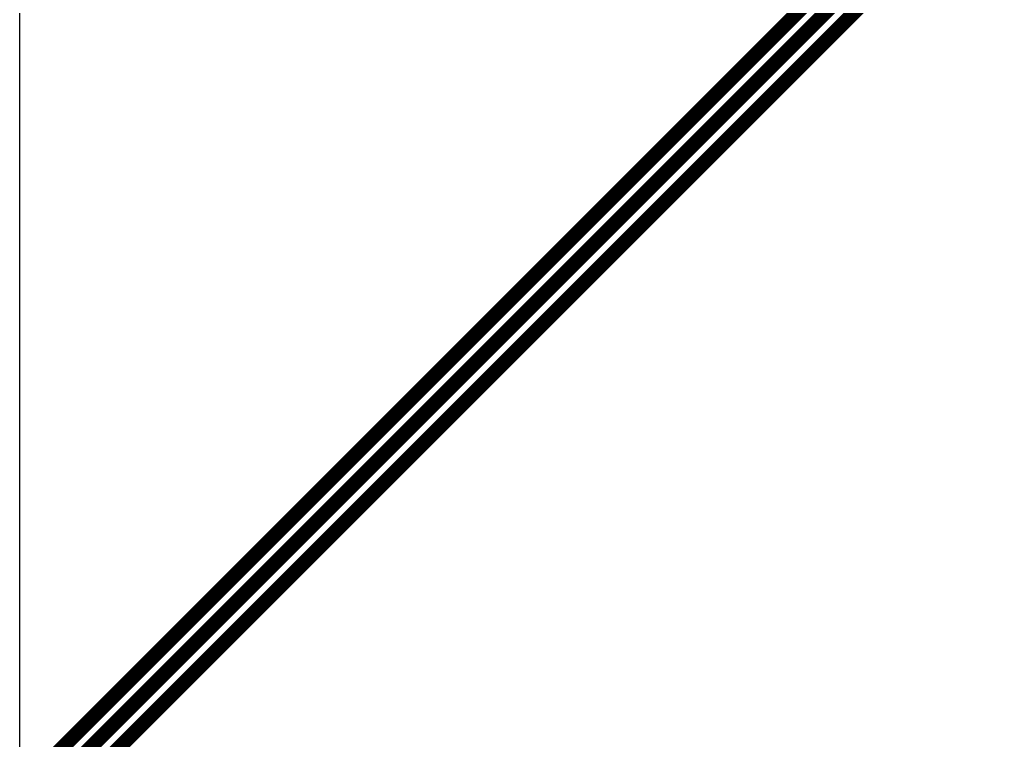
# Model space of a CAD drawing. Header units: millimetres. Extents: x 0 to 400, y 0 to 514.
# Drawn here: x 83.9 to 186.7, y 188.3 to 263.5 of the extents above; entities that cross this region are included whole.
import ezdxf

# ---------------------------------------------------------------- set-up
doc = ezdxf.new("R2010")
doc.units = ezdxf.units.MM
doc.layers.add('TopLayer', color=1, linetype='Continuous')

msp = doc.modelspace()

# ---------------------------------------------------------------- linework, layer by layer
at = {"layer": 'TopLayer'}
for p, q in [((83.87, 451.95), (83.87, 235.38)), ((83.87, 235.38), (83.87, 97.9))]:
    msp.add_line(p, q, dxfattribs=at)
at = {"layer": 'TopLayer', "const_width": 1.5}
for points in [[(85.8, 185.05), (184.15, 283.4)], [(87.73, 184.03), (184.97, 281.28)], [(89.62, 182.95), (185.99, 279.31)]]:
    msp.add_lwpolyline(points, dxfattribs=at)

doc.saveas('drawing.dxf')
